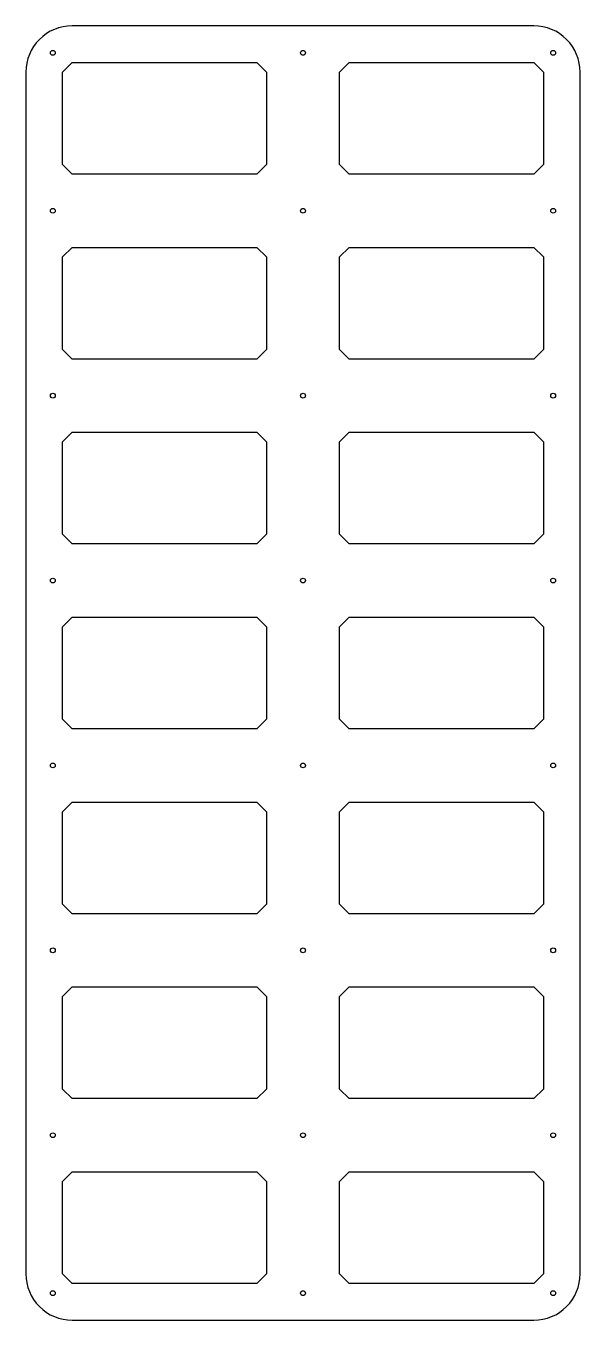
# Model space of a CAD drawing. Header units: millimetres. Extents: x -144 to 144, y -336 to 336.
import ezdxf

# ---------------------------------------------------------------- set-up
doc = ezdxf.new("R2010")
doc.units = ezdxf.units.MM

msp = doc.modelspace()

# ---------------------------------------------------------------- linework, layer by layer
msp.add_lwpolyline([(120, 336), (-120, 336, 0.414214), (-144, 312), (-144, -312, 0.414214), (-120, -336), (120, -336, 0.414214), (144, -312), (144, 312, 0.414214)], format="xyb", close=True)
for points in [[(-120, 317), (-24, 317), (-19, 312), (-19, 264), (-24, 259), (-120, 259), (-125, 264), (-125, 312)], [(24, 317), (120, 317), (125, 312), (125, 264), (120, 259), (24, 259), (19, 264), (19, 312)], [(-24, 221), (-19, 216), (-19, 168), (-24, 163), (-120, 163), (-125, 168), (-125, 216), (-120, 221)], [(24, 221), (120, 221), (125, 216), (125, 168), (120, 163), (24, 163), (19, 168), (19, 216)], [(-120, 125), (-24, 125), (-19, 120), (-19, 72), (-24, 67), (-120, 67), (-125, 72), (-125, 120)], [(24, 125), (120, 125), (125, 120), (125, 72), (120, 67), (24, 67), (19, 72), (19, 120)], [(-120, 29), (-24, 29), (-19, 24), (-19, -24), (-24, -29), (-120, -29), (-125, -24), (-125, 24)], [(24, 29), (120, 29), (125, 24), (125, -24), (120, -29), (24, -29), (19, -24), (19, 24)], [(-120, -67), (-24, -67), (-19, -72), (-19, -120), (-24, -125), (-120, -125), (-125, -120), (-125, -72)], [(24, -67), (120, -67), (125, -72), (125, -120), (120, -125), (24, -125), (19, -120), (19, -72)], [(-120, -163), (-24, -163), (-19, -168), (-19, -216), (-24, -221), (-120, -221), (-125, -216), (-125, -168)], [(24, -163), (120, -163), (125, -168), (125, -216), (120, -221), (24, -221), (19, -216), (19, -168)], [(-120, -259), (-24, -259), (-19, -264), (-19, -312), (-24, -317), (-120, -317), (-125, -312), (-125, -264)], [(120, -259), (125, -264), (125, -312), (120, -317), (24, -317), (19, -312), (19, -264), (24, -259)]]:
    msp.add_lwpolyline(points, close=True)
for centre in [(-130, 322), (0, 322), (130, 322), (-130, 240), (0, 240), (130, 240), (-130, 144), (0, 144), (130, 144), (-130, 48), (0, 48), (130, 48), (-130, -48), (0, -48), (130, -48), (-130, -144), (0, -144), (130, -144), (-130, -240), (0, -240), (130, -240), (-130, -322), (0, -322), (130, -322)]:
    msp.add_circle(centre, 1.25)

doc.saveas('drawing.dxf')
